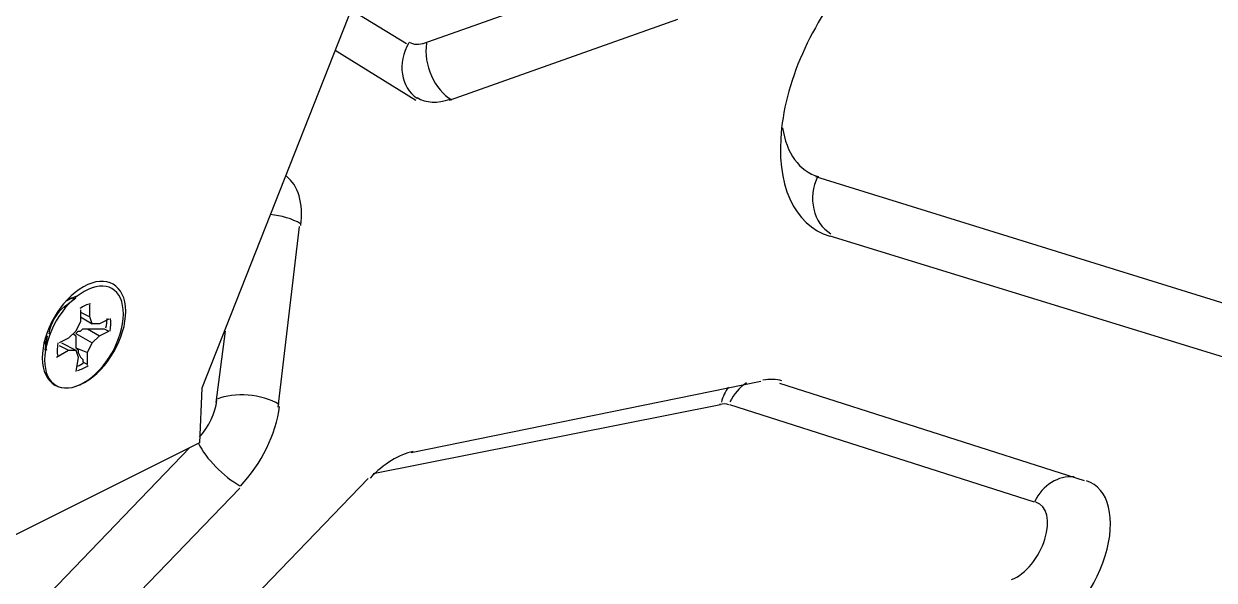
# Model space of a CAD drawing. Header units: millimetres. Extents: x 2758 to 41047, y 670 to 17125.
# Drawn here: x 35502.3 to 35710.8, y 7509.6 to 7607.1 of the extents above; entities that cross this region are included whole.
import ezdxf

# ---------------------------------------------------------------- set-up
doc = ezdxf.new("R2010")
doc.units = ezdxf.units.MM
doc.layers.add('PDF2_Geometría', color=7, linetype='Continuous')

# ---------------------------------------------------------------- blocks, each defined once
blk = doc.blocks.new('OH3A1-1$-$ASSY$$CENTER$TUB_-_v2$-$copia')
at = {"layer": 'PDF2_Geometría', "lineweight": -3}
for points in [[(16.58833991156684, 9.275001525878906), (16.51834275987413, 9.097508748372396), (16.51750946044922, 9.078342861599394), (16.42917972140842, 9.034177992078993), (16.43001302083333, 9.054177178276907), (16.3775151570638, 9.170839097764755)], [(16.59584554036458, 9.218340555826822), (16.67584228515625, 9.246672736273869)], [(16.57084486219618, 9.230005900065104), (16.59001074896918, 9.21833970811632)], [(16.6850094265408, 9.22667270236545), (16.60501268174913, 9.1983405219184)], [(16.59334479437934, 9.1983405219184), (16.56501261393229, 9.215839809841581)], [(16.73334927029079, 9.171671549479166), (16.95084042019314, 9.104174296061196)], [(16.55251057942708, 9.154171413845482), (16.54501088460286, 9.090840657552082)], [(16.73834906684028, 9.150838216145832), (16.95500691731771, 9.084174262152775)], [(16.47001139322916, 9.12584008110894), (16.47417789035373, 9.12917327880859)], [(16.47334459092881, 9.12917327880859), (16.47334459092881, 9.12917327880859)], [(16.48251173231336, 9.120006985134546), (16.48001183403863, 9.120006985134546), (16.47917853461371, 9.122506883409287), (16.47917853461371, 9.126673380533852)], [(16.47584533691406, 9.125005933973524), (16.47584533691406, 9.120839436848957), (16.47417873806423, 9.117506239149305), (16.4716788397895, 9.115006340874565), (16.46834564208984, 9.11333974202474)], [(16.47584533691406, 9.124172634548607), (16.47917853461371, 9.122506035698782)], [(16.47584533691406, 9.122506035698782), (16.48001183403863, 9.120006137424044)], [(16.47417873806423, 9.116672939724394), (16.47501203748914, 9.117506239149305), (16.47584533691406, 9.117506239149305), (16.47667863633897, 9.118339538574215), (16.4783452351888, 9.118339538574215), (16.47917853461371, 9.118339538574215), (16.48084513346354, 9.118339538574215), (16.48251173231336, 9.118339538574215), (16.48334503173828, 9.118339538574215), (16.48417833116319, 9.118339538574215)], [(16.4783443874783, 9.118339538574215), (16.48251088460286, 9.115839640299477)], [(16.48584493001302, 9.121672736273869), (16.48251173231336, 9.120006137424044)], [(16.48417833116319, 9.118339538574215), (16.48584493001302, 9.117506239149305)], [(16.46417744954427, 9.115839640299477), (16.46334415011936, 9.11083984375)], [(16.47334459092881, 9.116672939724394), (16.47334459092881, 9.116672939724394)], [(16.47334459092881, 9.116672939724394), (16.47417789035373, 9.115839640299477), (16.47417789035373, 9.115006340874565), (16.47417789035373, 9.113339742024738), (16.47417789035373, 9.111673143174912), (16.47501118977864, 9.11083984375), (16.47501118977864, 9.110006544325087), (16.47584448920355, 9.10833994547526), (16.47667778862847, 9.107506646050346), (16.47667778862847, 9.106673346625431)], [(16.47417873806423, 9.116672939724394), (16.48001183403863, 9.113339742024738)], [(16.4783443874783, 9.10584004720052), (16.4783443874783, 9.110006544325083), (16.48001098632812, 9.113339742024738), (16.48251088460286, 9.115839640299477), (16.48584408230252, 9.117506239149305)], [(16.52334425184461, 9.092507256401907), (16.52667744954427, 9.117506239149305)], [(16.46334499782986, 9.111673143174912), (16.46334499782986, 9.111673143174912)], [(16.46751234266493, 9.10833994547526), (16.47167883978949, 9.11083984375), (16.47417873806423, 9.11083984375), (16.47501203748914, 9.10833994547526), (16.47417873806423, 9.10334014892578)], [(16.46834479437934, 9.112506442599825), (16.47167799207899, 9.110839843749998)], [(16.46917894151475, 9.113339742024738), (16.47417873806423, 9.110839843749998)], [(16.47417873806423, 9.111673143174912), (16.4783452351888, 9.110006544325087)], [(16.47667778862847, 9.10667249891493), (16.4783443874783, 9.105839199490015)], [(16.59168158637153, 9.075007120768227), (16.71417660183377, 9.100006103515623)], [(16.82750956217448, 9.065007527669268), (16.72084723578558, 9.099172804090708)], [(16.70000881618923, 9.091672261555988), (16.57834710015191, 9.067506578233504)], [(16.8100094265408, 9.057506985134546), (16.70334710015191, 9.091672261555988)], [(16.26834954155816, 8.82084486219618), (16.51417287190755, 9.076667785644533)], [(16.57667541503906, 9.065836588541666), (16.42001512315538, 8.90334320068359)], [(16.28334893120659, 8.805011325412325), (16.53167215983073, 9.062500847710503)]]:
    blk.add_lwpolyline(points, dxfattribs=at)
for centre, radius, start, end in [((16.4809592747496, 9.113637449454894), 0.0164867669245128, 130.1129247603902, 169.8839875300088), ((16.47030822959789, 9.122061643849081), 0.0148606236565578, 346.9251414002171, 359.2528676281555), ((16.46980698389941, 9.116193544782886), 0.0120796265879924, 294.111195236748, 307.4118855427084)]:
    blk.add_arc(centre, radius, start, end, dxfattribs=at)
for points in [[(16.74889797634548, 9.245136684841581), (16.73408687910164, 9.22969833916452), (16.72359370717621, 9.208120219508276), (16.72140663378652, 9.188602774685753)], [(16.59091186523437, 9.218557569715713), (16.58672737757365, 9.211455160776774), (16.58798807312436, 9.202887820487552), (16.5937722799513, 9.199111800723603)], [(16.59093390570746, 9.218810187445744), (16.59246356730991, 9.217868288887871), (16.59445040130615, 9.217788177490233), (16.59662511210972, 9.218580051422117)], [(16.59703403049045, 9.218385484483507), (16.59589623006185, 9.210901879204643), (16.59985097969903, 9.202017116546633), (16.60586798858642, 9.198539761013455)], [(16.59372456868489, 9.199339972601997), (16.59685707982381, 9.197412955602008), (16.60091571362813, 9.197231577979194), (16.60534949980841, 9.198821459240383)], [(16.72175598144531, 9.188791910807293), (16.72305805354648, 9.179820196999444), (16.72754980044895, 9.17365318277147), (16.73430107019318, 9.171567842490724)], [(16.72140663378652, 9.188602774685753), (16.71921914374712, 9.169084608249664), (16.72567218888643, 9.154622684645123), (16.73831453666475, 9.150711973175897)], [(16.55304294162325, 9.154454549153645), (16.55397723219129, 9.162291853586831), (16.5521266447703, 9.168607132169932), (16.54796941481696, 9.171765658272637)], [(16.73411560058594, 9.171841939290363), (16.73040739292568, 9.164224225574069), (16.73246597823312, 9.155175055770023), (16.73871251636081, 9.151630592346187)], [(16.55291748046875, 9.155135260687931), (16.55009203592936, 9.156836155361596), (16.54628264490763, 9.157993248409692), (16.54229565938314, 9.158362209743922)], [(16.49171108669705, 9.124486287434895), (16.49161109352112, 9.133750173356797), (16.48498595937093, 9.137575434366857), (16.47691367818938, 9.133030106855179)], [(16.49090624969503, 9.123436589425618), (16.49092549727418, 9.132255412545732), (16.48475714451133, 9.135816934287813), (16.47712920421303, 9.131391265319188)], [(16.47691367818938, 9.133030106855179), (16.46884067611588, 9.12848519557656), (16.46237760577626, 9.117291525939516), (16.46247759936883, 9.108027640739227)], [(16.47712920421303, 9.131391265319188), (16.46950126224814, 9.126965593464108), (16.46330151494344, 9.116227984322437), (16.4632822672526, 9.107409159342447)], [(16.47353108723958, 9.129061381022133), (16.4726569872962, 9.128915639665392), (16.47173925887214, 9.128559354358247), (16.47082407251993, 9.128009165022107)], [(16.47493320041232, 9.129730224609377), (16.47395147238837, 9.129576386981539), (16.47291544617547, 9.12918352741665), (16.47187595706516, 9.128571365568371)], [(16.47936503092448, 9.127113342285156), (16.47813419914245, 9.126839696036443), (16.47685348447163, 9.126251352734037), (16.47560148726569, 9.125382790671454)], [(16.4770593127346, 9.099454483448877), (16.48468725458781, 9.103880153444075), (16.49088700189251, 9.114617762585741), (16.49090624969503, 9.123436589425618)], [(16.4772750078765, 9.099483821318943), (16.48534800953335, 9.104028731875948), (16.49181107987297, 9.115222401512993), (16.49171108669705, 9.124486287434895)], [(16.48623657226562, 9.117453681098088), (16.48654242303636, 9.119028257158066), (16.48659607760111, 9.120530994839134), (16.48639589479234, 9.121872396681043)], [(16.46348571777344, 9.114037407769096), (16.46347483295864, 9.112830381817288), (16.4636529774136, 9.111737439049614), (16.46401056416828, 9.110810299555462)], [(16.46375189887153, 9.11575741238064), (16.46373409483168, 9.114690049065484), (16.46388393783569, 9.11371640057034), (16.46419400575426, 9.112886937035457)], [(16.46795315212673, 9.113392300075953), (16.46764730135599, 9.111817724015976), (16.46759364679124, 9.110314986334904), (16.46779382960001, 9.108973584493)], [(16.46247759936883, 9.108027640739227), (16.46257687123616, 9.098764170328772), (16.46920200538635, 9.09493890931871), (16.4772750078765, 9.099483821318943)], [(16.4632822672526, 9.107409159342447), (16.46326301956176, 9.098590334362452), (16.46943137232462, 9.09502881262037), (16.4770593127346, 9.099454483448877)], [(16.47482469346788, 9.103732638888888), (16.4760555252499, 9.104006285137597), (16.47733623992072, 9.104594628440008), (16.47858823712666, 9.10546319050259)], [(16.70277235243055, 9.0978029039171), (16.70166272777981, 9.096355093214248), (16.70083295313517, 9.094561219957141), (16.70034059270223, 9.092545799679227)], [(16.70911153157552, 9.099343193901907), (16.706692126592, 9.097783628039886), (16.70466553942362, 9.095459919187755), (16.70329668490092, 9.092678705427382)], [(16.72153727213541, 9.100045098198782), (16.71953106413947, 9.100691574520534), (16.7172664082845, 9.100770449956256), (16.71484426625569, 9.100278274959987)], [(16.51758151584201, 9.080271402994793), (16.52081233914693, 9.083978924645317), (16.52307038243612, 9.088837933222454), (16.52361248313056, 9.093246355692543)], [(16.54541693793403, 9.091800265842013), (16.53941243023342, 9.095414508395724), (16.52969869910346, 9.0962355495029), (16.5237211066352, 9.093633327060274)], [(16.5318603515625, 9.063189188639322), (16.53917560535007, 9.070812801149156), (16.54439214728334, 9.081459005270004), (16.54554379252709, 9.091119228403302)], [(16.70298428005642, 9.091708713107638), (16.70200340864393, 9.092022963205974), (16.70089518822564, 9.09205666012234), (16.69970808728536, 9.091808759901255)], [(16.5172119140625, 9.078147040473088), (16.51967754999796, 9.072907371944847), (16.52597574742635, 9.0664689034356), (16.53172400135464, 9.063310419506497)], [(16.59234280056423, 9.075277540418837), (16.58742816755507, 9.07427800242106), (16.58209786224365, 9.0709754225413), (16.57728715176052, 9.0659497695499)], [(16.82384914822048, 9.066386752658419), (16.8183875119951, 9.066988442950773), (16.81282862324185, 9.063501639260183), (16.80996370739407, 9.057679067187834)], [(16.83476512548658, 9.03870093811883), (16.83878943465932, 9.051668341782888), (16.83609162861887, 9.062500483871037), (16.82820458368343, 9.065043399558595)], [(16.81364056715096, 9.044592897753184), (16.81563922586102, 9.050982401656041), (16.81434138319948, 9.05630693045616), (16.81048487493727, 9.0575416170756)], [(16.80199517144097, 9.030391269259981), (16.80685431692335, 9.032362896177501), (16.81164221382141, 9.03820225630866), (16.81364056715096, 9.044592897753184)], [(16.81110636393229, 9.009945339626737), (16.82101254124111, 9.013909042782254), (16.83074153709411, 9.025733116361828), (16.83476512548658, 9.03870093811883)]]:
    blk.add_open_spline(points, degree=3, dxfattribs=at)

msp = doc.modelspace()

# ---------------------------------------------------------------- block references
at = {"xscale": 500, "yscale": 500, "zscale": 500}
msp.add_blockref('OH3A1-1$-$ASSY$$CENTER$TUB_-_v2$-$copia', (27274.28634909341, 2994.471230973386), dxfattribs=at)

doc.saveas('drawing.dxf')
